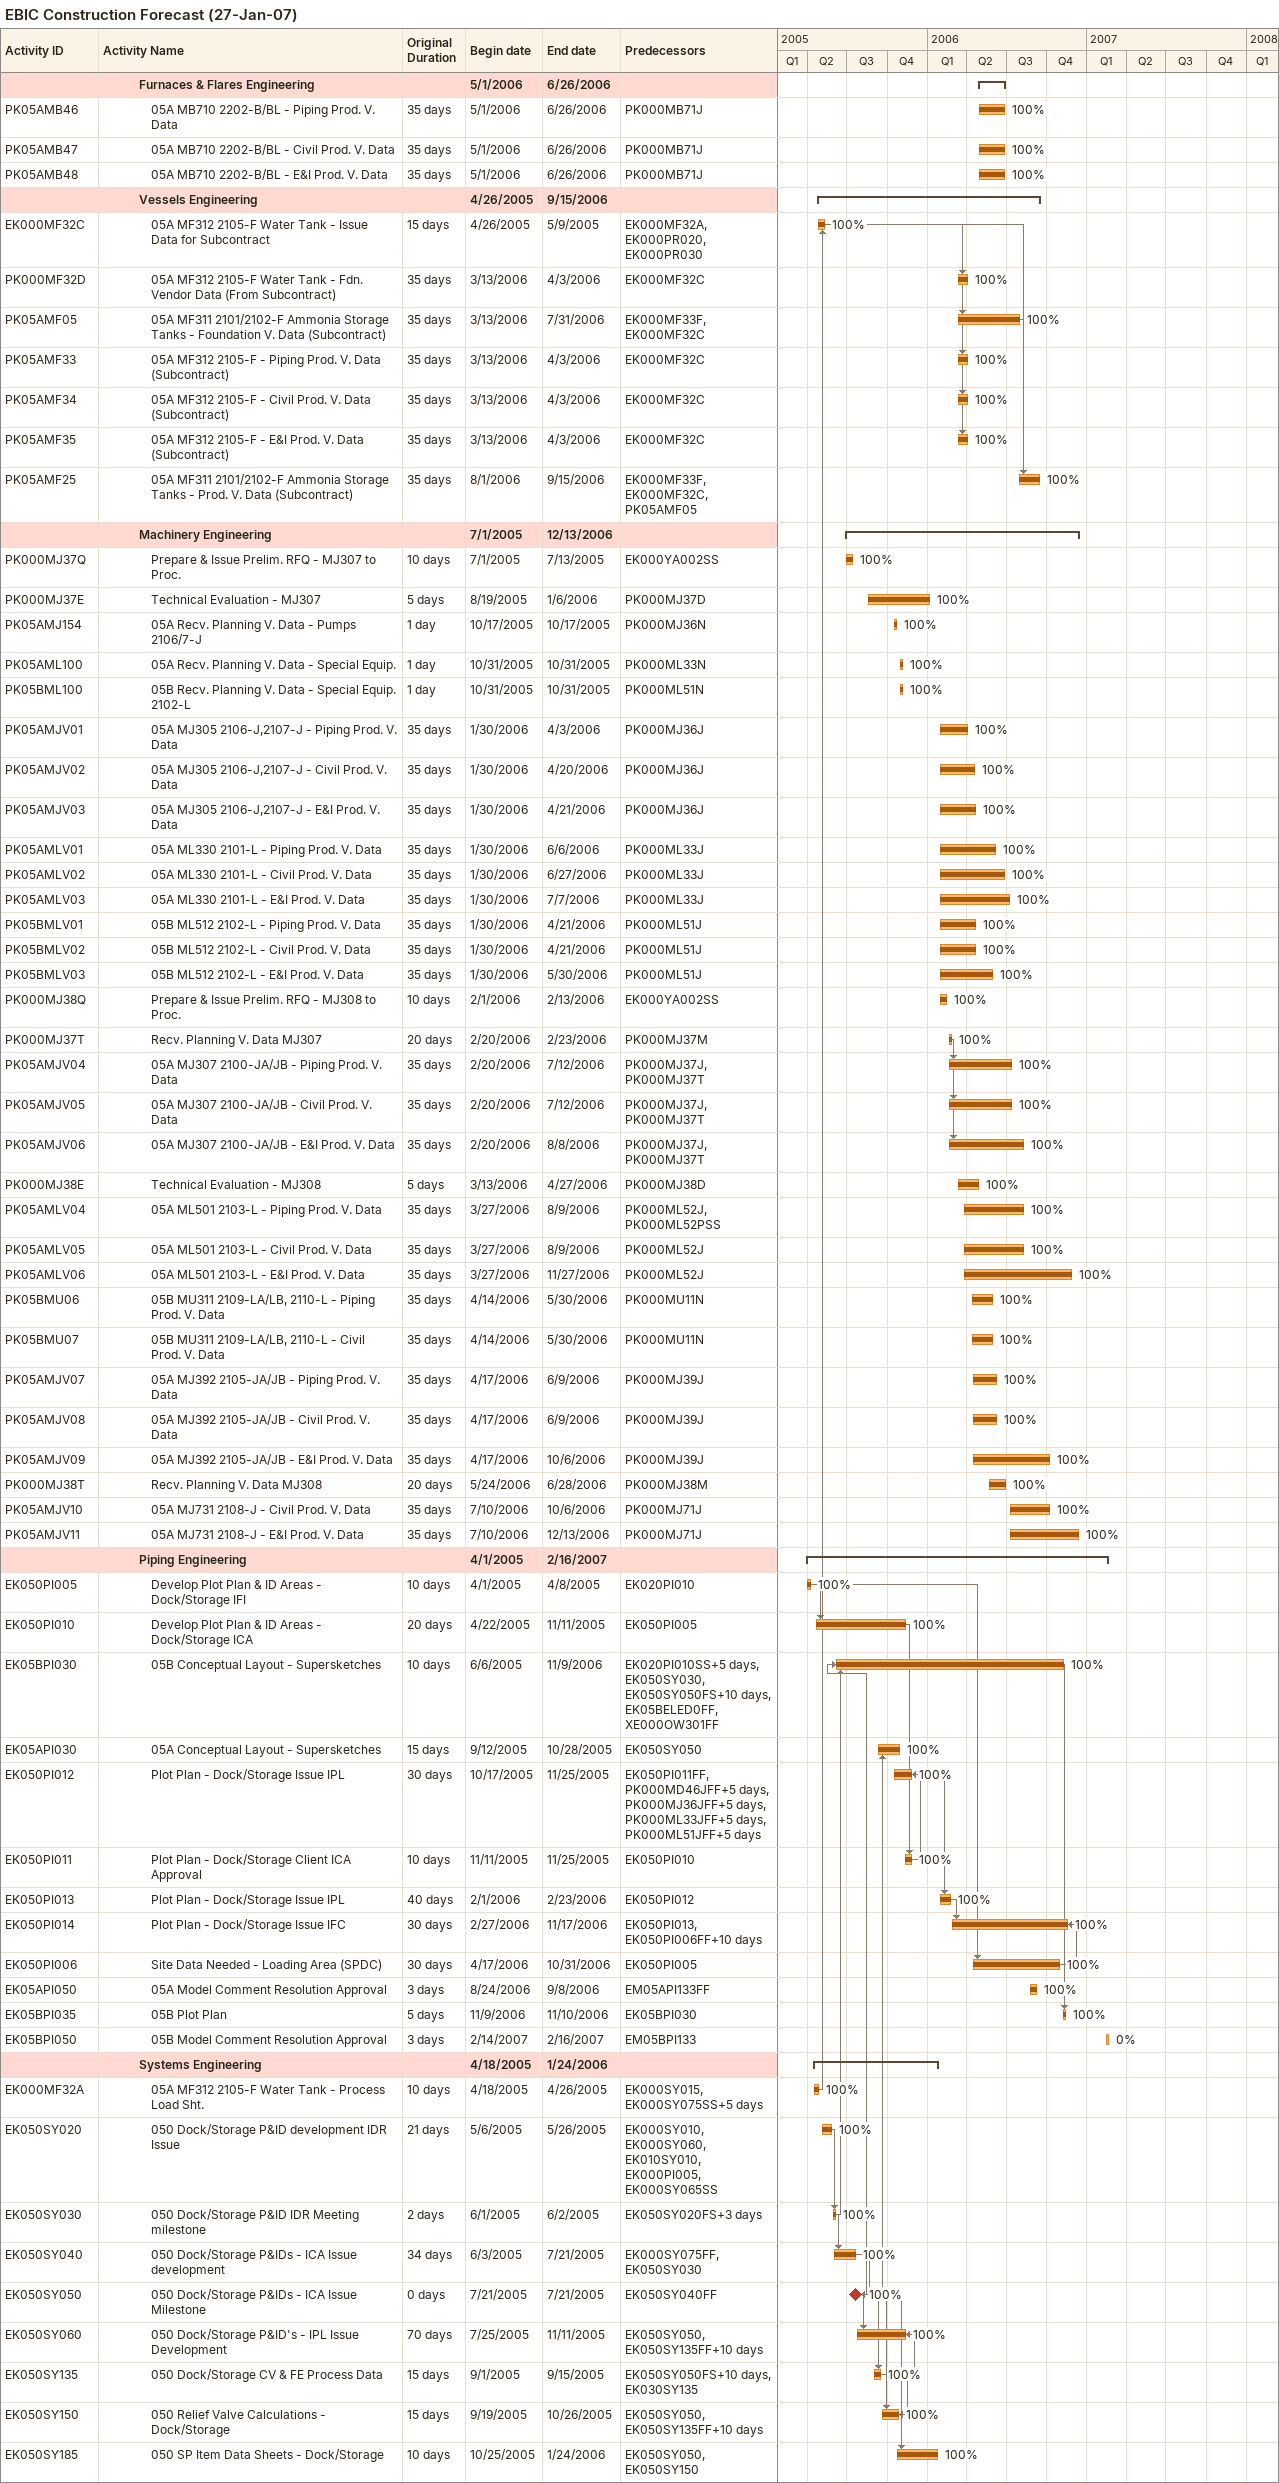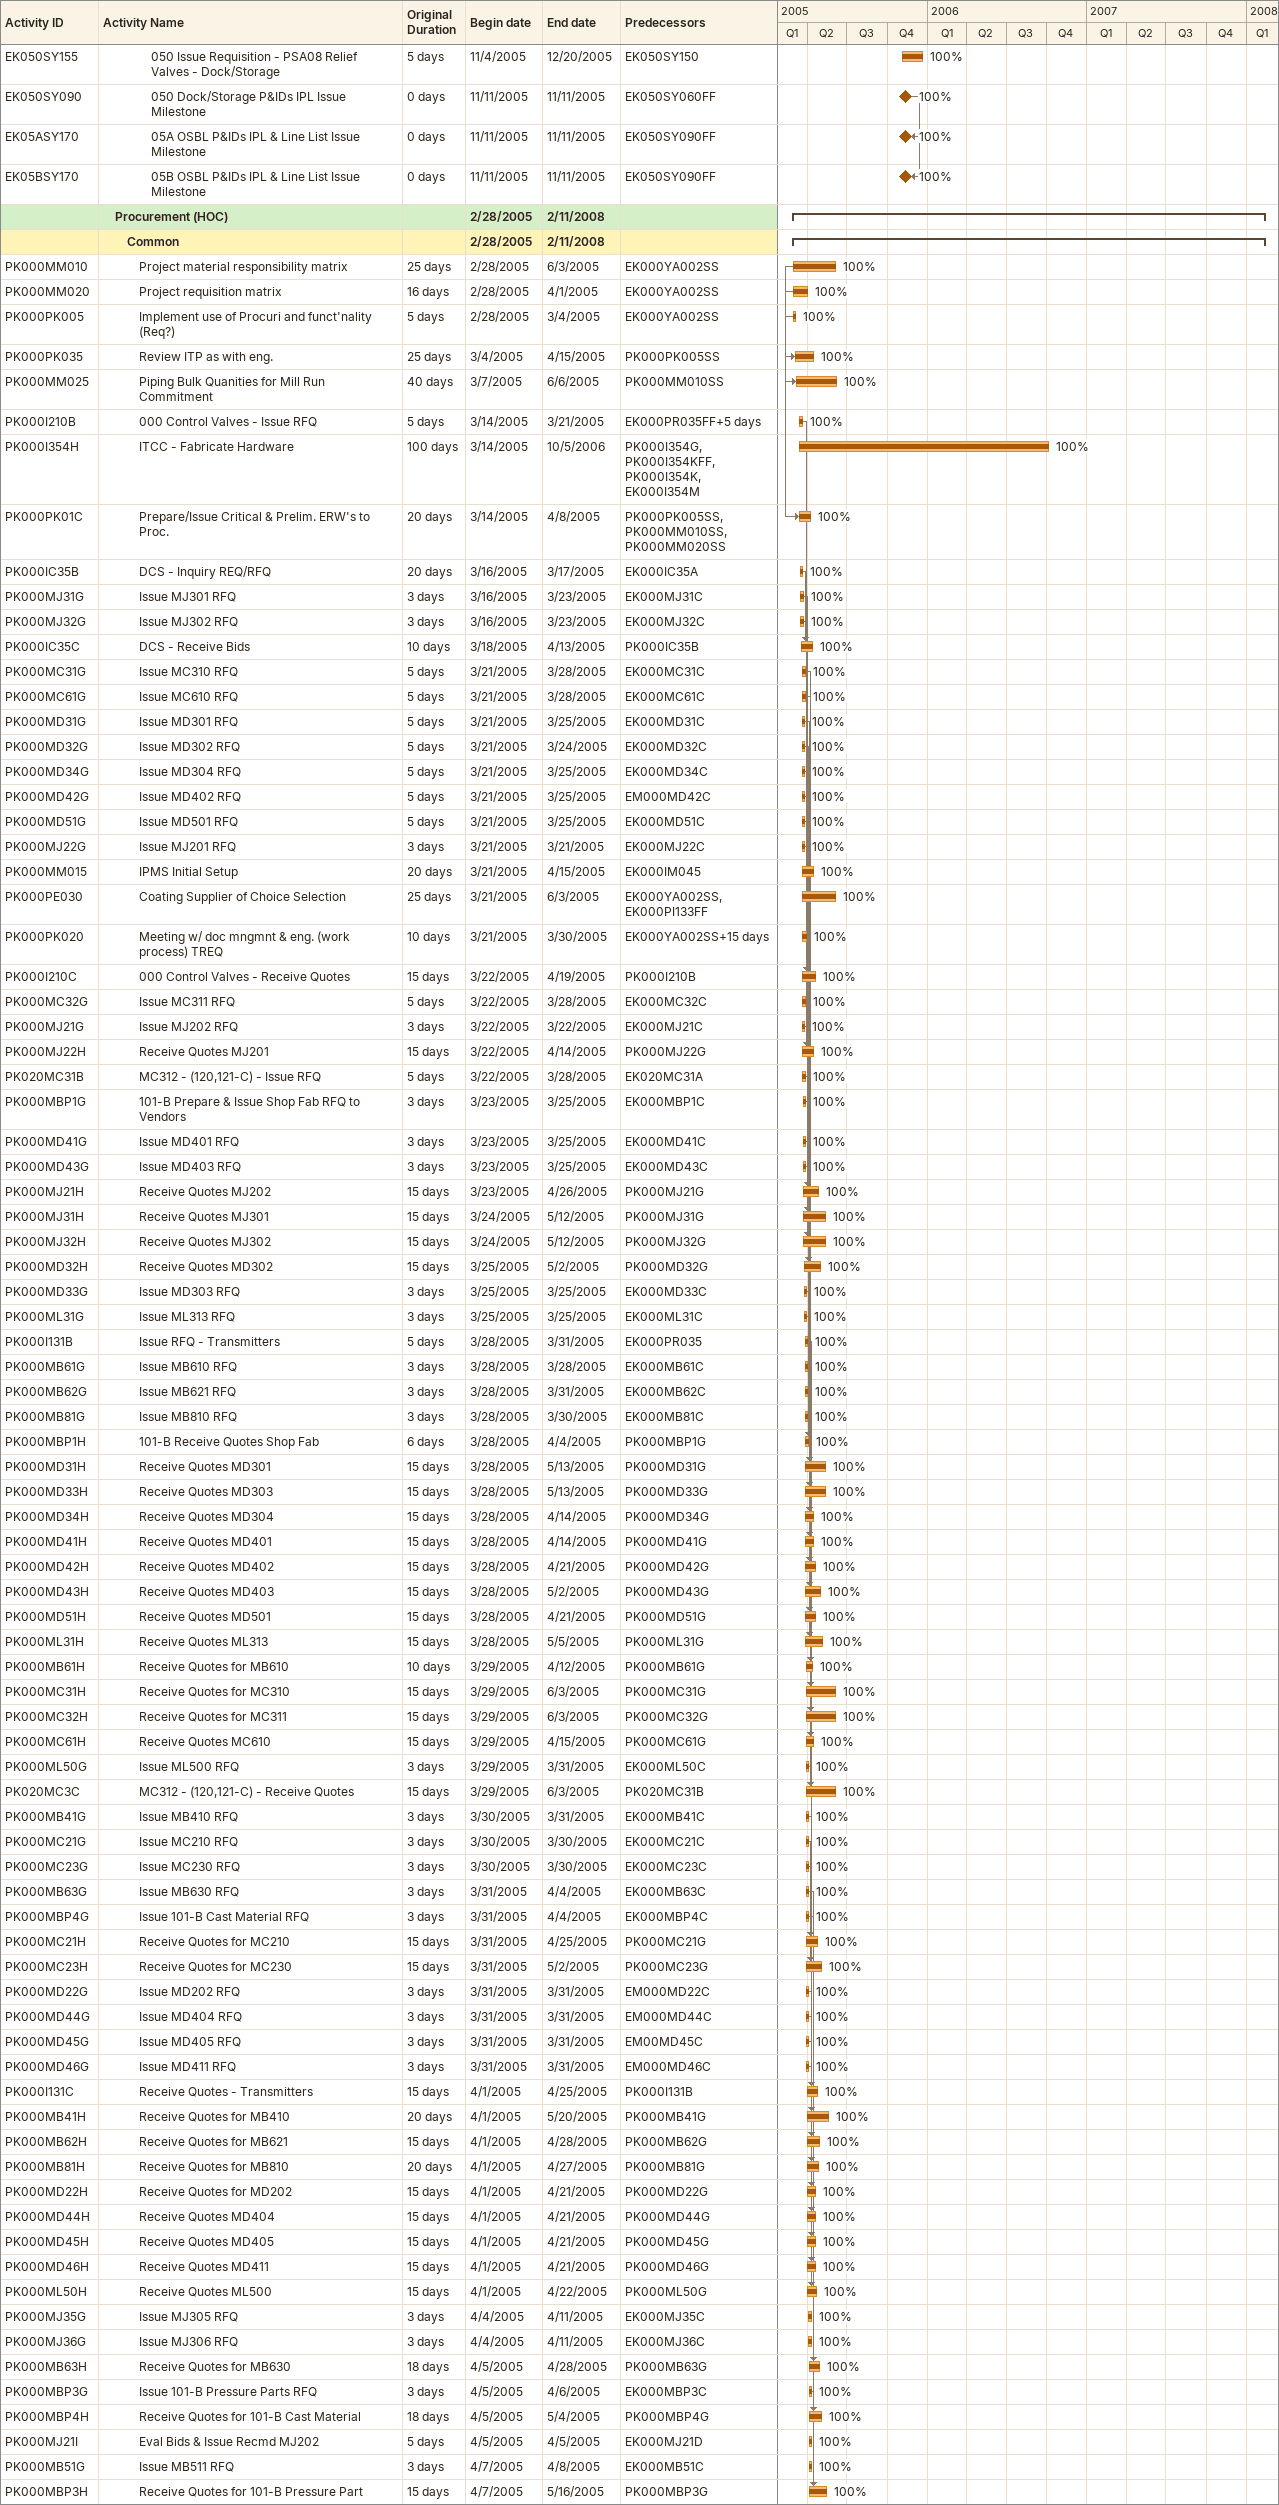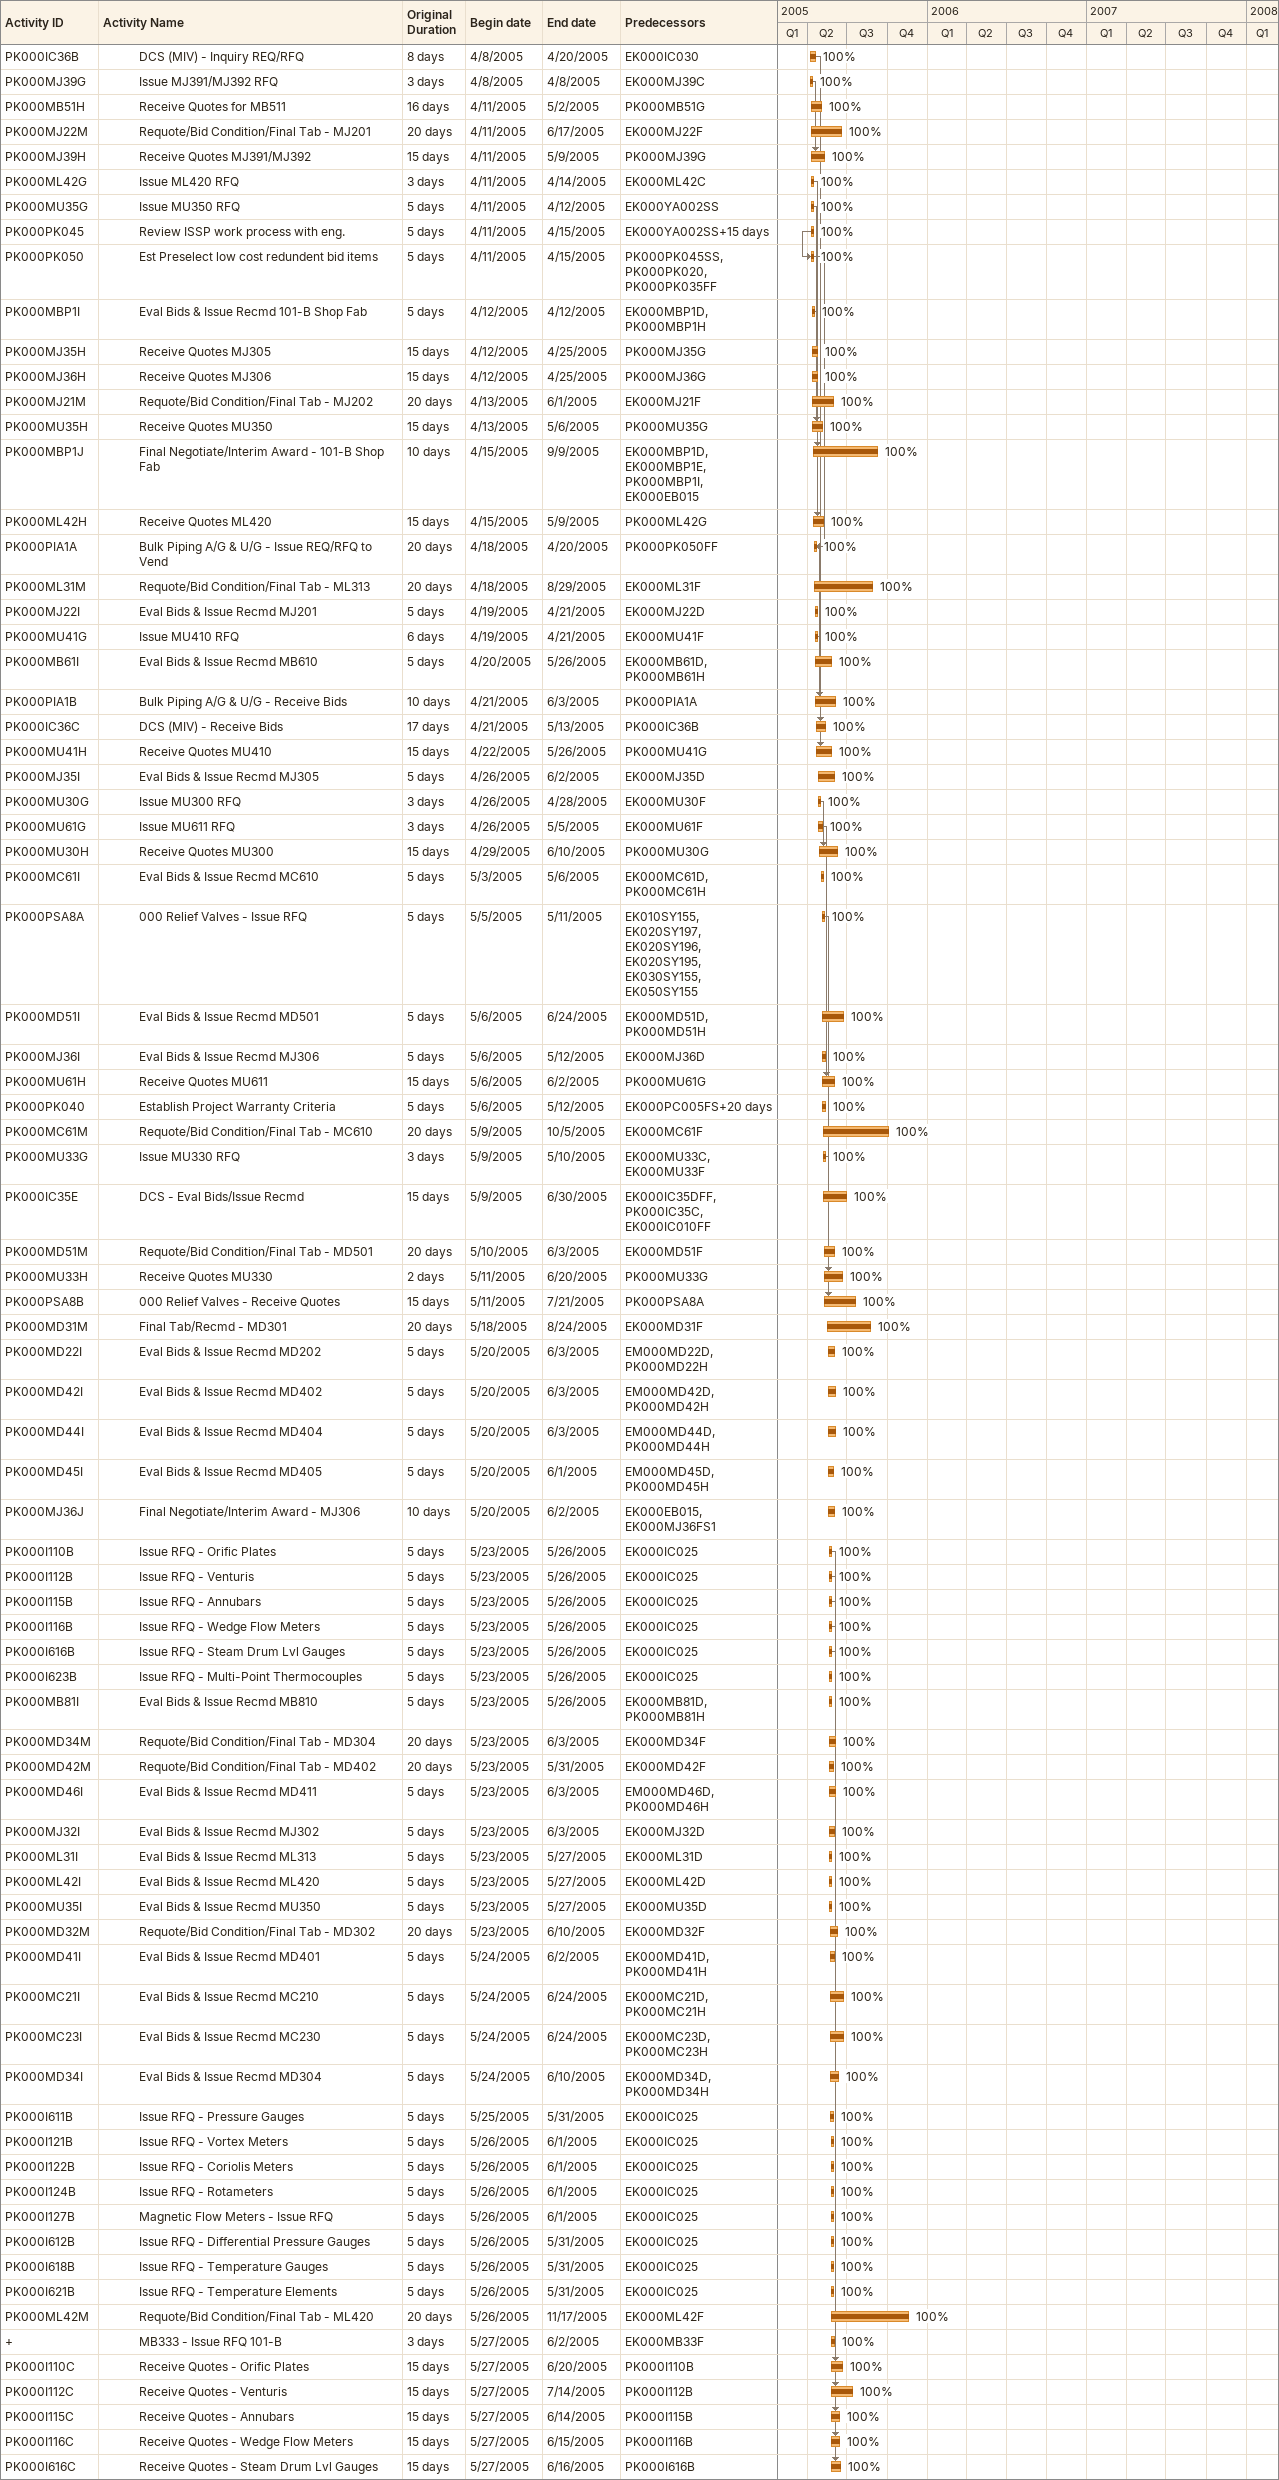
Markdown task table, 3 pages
EBIC Construction Forecast (27-Jan-07)

| ID | Level | Task | Original duration | Start | Finish | Predecessors | % complete |
|---|---|---|---|---|---|---|---|
|  | 4 | **Furnaces & Flares Engineering** |  | 2006-05-01 | 2006-06-26 |  |  |
| PK05AMB46 | 5 | 05A MB710 2202-B/BL - Piping Prod. V. Data | 35d | 2006-05-01 | 2006-06-26 | PK000MB71J | 100 |
| PK05AMB47 | 5 | 05A MB710 2202-B/BL - Civil Prod. V. Data | 35d | 2006-05-01 | 2006-06-26 | PK000MB71J | 100 |
| PK05AMB48 | 5 | 05A MB710 2202-B/BL - E&I Prod. V. Data | 35d | 2006-05-01 | 2006-06-26 | PK000MB71J | 100 |
|  | 4 | **Vessels Engineering** |  | 2005-04-26 | 2006-09-15 |  |  |
| EK000MF32C | 5 | 05A MF312 2105-F Water Tank - Issue Data for Subcontract | 15d | 2005-04-26 | 2005-05-09 | EK000MF32A, EK000PR020, EK000PR030 | 100 |
| PK000MF32D | 5 | 05A MF312 2105-F Water Tank - Fdn. Vendor Data (From Subcontract) | 35d | 2006-03-13 | 2006-04-03 | EK000MF32C | 100 |
| PK05AMF05 | 5 | 05A MF311 2101/2102-F Ammonia Storage Tanks - Foundation V. Data (Subcontract) | 35d | 2006-03-13 | 2006-07-31 | EK000MF33F, EK000MF32C | 100 |
| PK05AMF33 | 5 | 05A MF312 2105-F - Piping Prod. V. Data (Subcontract) | 35d | 2006-03-13 | 2006-04-03 | EK000MF32C | 100 |
| PK05AMF34 | 5 | 05A MF312 2105-F - Civil Prod. V. Data (Subcontract) | 35d | 2006-03-13 | 2006-04-03 | EK000MF32C | 100 |
| PK05AMF35 | 5 | 05A MF312 2105-F - E&I Prod. V. Data (Subcontract) | 35d | 2006-03-13 | 2006-04-03 | EK000MF32C | 100 |
| PK05AMF25 | 5 | 05A MF311 2101/2102-F Ammonia Storage Tanks - Prod. V. Data (Subcontract) | 35d | 2006-08-01 | 2006-09-15 | EK000MF33F, EK000MF32C, PK05AMF05 | 100 |
|  | 4 | **Machinery Engineering** |  | 2005-07-01 | 2006-12-13 |  |  |
| PK000MJ37Q | 5 | Prepare & Issue Prelim. RFQ - MJ307 to Proc. | 10d | 2005-07-01 | 2005-07-13 | EK000YA002SS | 100 |
| PK000MJ37E | 5 | Technical Evaluation - MJ307 | 5d | 2005-08-19 | 2006-01-06 | PK000MJ37D | 100 |
| PK05AMJ154 | 5 | 05A Recv. Planning V. Data - Pumps 2106/7-J | 1d | 2005-10-17 | 2005-10-17 | PK000MJ36N | 100 |
| PK05AML100 | 5 | 05A Recv. Planning V. Data - Special Equip. | 1d | 2005-10-31 | 2005-10-31 | PK000ML33N | 100 |
| PK05BML100 | 5 | 05B Recv. Planning V. Data - Special Equip. 2102-L | 1d | 2005-10-31 | 2005-10-31 | PK000ML51N | 100 |
| PK05AMJV01 | 5 | 05A MJ305 2106-J,2107-J - Piping Prod. V. Data | 35d | 2006-01-30 | 2006-04-03 | PK000MJ36J | 100 |
| PK05AMJV02 | 5 | 05A MJ305 2106-J,2107-J - Civil Prod. V. Data | 35d | 2006-01-30 | 2006-04-20 | PK000MJ36J | 100 |
| PK05AMJV03 | 5 | 05A MJ305 2106-J,2107-J - E&I Prod. V. Data | 35d | 2006-01-30 | 2006-04-21 | PK000MJ36J | 100 |
| PK05AMLV01 | 5 | 05A ML330 2101-L - Piping Prod. V. Data | 35d | 2006-01-30 | 2006-06-06 | PK000ML33J | 100 |
| PK05AMLV02 | 5 | 05A ML330 2101-L - Civil Prod. V. Data | 35d | 2006-01-30 | 2006-06-27 | PK000ML33J | 100 |
| PK05AMLV03 | 5 | 05A ML330 2101-L - E&I Prod. V. Data | 35d | 2006-01-30 | 2006-07-07 | PK000ML33J | 100 |
| PK05BMLV01 | 5 | 05B ML512 2102-L - Piping Prod. V. Data | 35d | 2006-01-30 | 2006-04-21 | PK000ML51J | 100 |
| PK05BMLV02 | 5 | 05B ML512 2102-L - Civil Prod. V. Data | 35d | 2006-01-30 | 2006-04-21 | PK000ML51J | 100 |
| PK05BMLV03 | 5 | 05B ML512 2102-L - E&I Prod. V. Data | 35d | 2006-01-30 | 2006-05-30 | PK000ML51J | 100 |
| PK000MJ38Q | 5 | Prepare & Issue Prelim. RFQ - MJ308 to Proc. | 10d | 2006-02-01 | 2006-02-13 | EK000YA002SS | 100 |
| PK000MJ37T | 5 | Recv. Planning V. Data MJ307 | 20d | 2006-02-20 | 2006-02-23 | PK000MJ37M | 100 |
| PK05AMJV04 | 5 | 05A MJ307 2100-JA/JB - Piping Prod. V. Data | 35d | 2006-02-20 | 2006-07-12 | PK000MJ37J, PK000MJ37T | 100 |
| PK05AMJV05 | 5 | 05A MJ307 2100-JA/JB - Civil Prod. V. Data | 35d | 2006-02-20 | 2006-07-12 | PK000MJ37J, PK000MJ37T | 100 |
| PK05AMJV06 | 5 | 05A MJ307 2100-JA/JB - E&I Prod. V. Data | 35d | 2006-02-20 | 2006-08-08 | PK000MJ37J, PK000MJ37T | 100 |
| PK000MJ38E | 5 | Technical Evaluation - MJ308 | 5d | 2006-03-13 | 2006-04-27 | PK000MJ38D | 100 |
| PK05AMLV04 | 5 | 05A ML501 2103-L - Piping Prod. V. Data | 35d | 2006-03-27 | 2006-08-09 | PK000ML52J, PK000ML52PSS | 100 |
| PK05AMLV05 | 5 | 05A ML501 2103-L - Civil Prod. V. Data | 35d | 2006-03-27 | 2006-08-09 | PK000ML52J | 100 |
| PK05AMLV06 | 5 | 05A ML501 2103-L - E&I Prod. V. Data | 35d | 2006-03-27 | 2006-11-27 | PK000ML52J | 100 |
| PK05BMU06 | 5 | 05B MU311 2109-LA/LB, 2110-L - Piping Prod. V. Data | 35d | 2006-04-14 | 2006-05-30 | PK000MU11N | 100 |
| PK05BMU07 | 5 | 05B MU311 2109-LA/LB, 2110-L - Civil Prod. V. Data | 35d | 2006-04-14 | 2006-05-30 | PK000MU11N | 100 |
| PK05AMJV07 | 5 | 05A MJ392 2105-JA/JB - Piping Prod. V. Data | 35d | 2006-04-17 | 2006-06-09 | PK000MJ39J | 100 |
| PK05AMJV08 | 5 | 05A MJ392 2105-JA/JB - Civil Prod. V. Data | 35d | 2006-04-17 | 2006-06-09 | PK000MJ39J | 100 |
| PK05AMJV09 | 5 | 05A MJ392 2105-JA/JB - E&I Prod. V. Data | 35d | 2006-04-17 | 2006-10-06 | PK000MJ39J | 100 |
| PK000MJ38T | 5 | Recv. Planning V. Data MJ308 | 20d | 2006-05-24 | 2006-06-28 | PK000MJ38M | 100 |
| PK05AMJV10 | 5 | 05A MJ731 2108-J - Civil Prod. V. Data | 35d | 2006-07-10 | 2006-10-06 | PK000MJ71J | 100 |
| PK05AMJV11 | 5 | 05A MJ731 2108-J - E&I Prod. V. Data | 35d | 2006-07-10 | 2006-12-13 | PK000MJ71J | 100 |
|  | 4 | **Piping Engineering** |  | 2005-04-01 | 2007-02-16 |  |  |
| EK050PI005 | 5 | Develop Plot Plan & ID Areas - Dock/Storage IFI | 10d | 2005-04-01 | 2005-04-08 | EK020PI010 | 100 |
| EK050PI010 | 5 | Develop Plot Plan & ID Areas - Dock/Storage ICA | 20d | 2005-04-22 | 2005-11-11 | EK050PI005 | 100 |
| EK05BPI030 | 5 | 05B Conceptual Layout - Supersketches | 10d | 2005-06-06 | 2006-11-09 | EK020PI010SS+5d, EK050SY030, EK050SY050FS+10d, EK05BELED0FF, XE000OW301FF | 100 |
| EK05API030 | 5 | 05A Conceptual Layout - Supersketches | 15d | 2005-09-12 | 2005-10-28 | EK050SY050 | 100 |
| EK050PI012 | 5 | Plot Plan - Dock/Storage Issue IPL | 30d | 2005-10-17 | 2005-11-25 | EK050PI011FF, PK000MD46JFF+5d, PK000MJ36JFF+5d, PK000ML33JFF+5d, PK000ML51JFF+5d | 100 |
| EK050PI011 | 5 | Plot Plan - Dock/Storage Client ICA Approval | 10d | 2005-11-11 | 2005-11-25 | EK050PI010 | 100 |
| EK050PI013 | 5 | Plot Plan - Dock/Storage Issue IPL | 40d | 2006-02-01 | 2006-02-23 | EK050PI012 | 100 |
| EK050PI014 | 5 | Plot Plan - Dock/Storage Issue IFC | 30d | 2006-02-27 | 2006-11-17 | EK050PI013, EK050PI006FF+10d | 100 |
| EK050PI006 | 5 | Site Data Needed - Loading Area (SPDC) | 30d | 2006-04-17 | 2006-10-31 | EK050PI005 | 100 |
| EK05API050 | 5 | 05A Model Comment Resolution Approval | 3d | 2006-08-24 | 2006-09-08 | EM05API133FF | 100 |
| EK05BPI035 | 5 | 05B Plot Plan | 5d | 2006-11-09 | 2006-11-10 | EK05BPI030 | 100 |
| EK05BPI050 | 5 | 05B Model Comment Resolution Approval | 3d | 2007-02-14 | 2007-02-16 | EM05BPI133 | 0 |
|  | 4 | **Systems Engineering** |  | 2005-04-18 | 2006-01-24 |  |  |
| EK000MF32A | 5 | 05A MF312 2105-F Water Tank - Process Load Sht. | 10d | 2005-04-18 | 2005-04-26 | EK000SY015, EK000SY075SS+5d | 100 |
| EK050SY020 | 5 | 050 Dock/Storage P&ID development IDR Issue | 21d | 2005-05-06 | 2005-05-26 | EK000SY010, EK000SY060, EK010SY010, EK000PI005, EK000SY065SS | 100 |
| EK050SY030 | 5 | 050 Dock/Storage P&ID IDR Meeting milestone | 2d | 2005-06-01 | 2005-06-02 | EK050SY020FS+3d | 100 |
| EK050SY040 | 5 | 050 Dock/Storage P&IDs - ICA Issue development | 34d | 2005-06-03 | 2005-07-21 | EK000SY075FF, EK050SY030 | 100 |
| EK050SY050 | 5 | 050 Dock/Storage P&IDs - ICA Issue Milestone | 0d | 2005-07-21 | 2005-07-21 | EK050SY040FF | 100 |
| EK050SY060 | 5 | 050 Dock/Storage P&ID's - IPL Issue Development | 70d | 2005-07-25 | 2005-11-11 | EK050SY050, EK050SY135FF+10d | 100 |
| EK050SY135 | 5 | 050 Dock/Storage CV & FE Process Data | 15d | 2005-09-01 | 2005-09-15 | EK050SY050FS+10d, EK030SY135 | 100 |
| EK050SY150 | 5 | 050 Relief Valve Calculations - Dock/Storage | 15d | 2005-09-19 | 2005-10-26 | EK050SY050, EK050SY135FF+10d | 100 |
| EK050SY185 | 5 | 050 SP Item Data Sheets - Dock/Storage | 10d | 2005-10-25 | 2006-01-24 | EK050SY050, EK050SY150 | 100 |
| EK050SY155 | 5 | 050 Issue Requisition - PSA08 Relief Valves - Dock/Storage | 5d | 2005-11-04 | 2005-12-20 | EK050SY150 | 100 |
| EK050SY090 | 5 | 050 Dock/Storage P&IDs IPL Issue Milestone | 0d | 2005-11-11 | 2005-11-11 | EK050SY060FF | 100 |
| EK05ASY170 | 5 | 05A OSBL P&IDs IPL & Line List Issue Milestone | 0d | 2005-11-11 | 2005-11-11 | EK050SY090FF | 100 |
| EK05BSY170 | 5 | 05B OSBL P&IDs IPL & Line List Issue Milestone | 0d | 2005-11-11 | 2005-11-11 | EK050SY090FF | 100 |
|  | 2 | **Procurement (HOC)** |  | 2005-02-28 | 2008-02-11 |  |  |
|  | 3 | **Common** |  | 2005-02-28 | 2008-02-11 |  |  |
| PK000MM010 | 4 | Project material responsibility matrix | 25d | 2005-02-28 | 2005-06-03 | EK000YA002SS | 100 |
| PK000MM020 | 4 | Project requisition matrix | 16d | 2005-02-28 | 2005-04-01 | EK000YA002SS | 100 |
| PK000PK005 | 4 | Implement use of Procuri and funct'nality (Req?) | 5d | 2005-02-28 | 2005-03-04 | EK000YA002SS | 100 |
| PK000PK035 | 4 | Review ITP as with eng. | 25d | 2005-03-04 | 2005-04-15 | PK000PK005SS | 100 |
| PK000MM025 | 4 | Piping Bulk Quanities for Mill Run Commitment | 40d | 2005-03-07 | 2005-06-06 | PK000MM010SS | 100 |
| PK000I210B | 4 | 000 Control Valves - Issue RFQ | 5d | 2005-03-14 | 2005-03-21 | EK000PR035FF+5d | 100 |
| PK000I354H | 4 | ITCC - Fabricate Hardware | 100d | 2005-03-14 | 2006-10-05 | PK000I354G, PK000I354KFF, PK000I354K, EK000I354M | 100 |
| PK000PK01C | 4 | Prepare/Issue Critical & Prelim. ERW's to Proc. | 20d | 2005-03-14 | 2005-04-08 | PK000PK005SS, PK000MM010SS, PK000MM020SS | 100 |
| PK000IC35B | 4 | DCS - Inquiry REQ/RFQ | 20d | 2005-03-16 | 2005-03-17 | EK000IC35A | 100 |
| PK000MJ31G | 4 | Issue MJ301 RFQ | 3d | 2005-03-16 | 2005-03-23 | EK000MJ31C | 100 |
| PK000MJ32G | 4 | Issue MJ302 RFQ | 3d | 2005-03-16 | 2005-03-23 | EK000MJ32C | 100 |
| PK000IC35C | 4 | DCS - Receive Bids | 10d | 2005-03-18 | 2005-04-13 | PK000IC35B | 100 |
| PK000MC31G | 4 | Issue MC310 RFQ | 5d | 2005-03-21 | 2005-03-28 | EK000MC31C | 100 |
| PK000MC61G | 4 | Issue MC610 RFQ | 5d | 2005-03-21 | 2005-03-28 | EK000MC61C | 100 |
| PK000MD31G | 4 | Issue MD301 RFQ | 5d | 2005-03-21 | 2005-03-25 | EK000MD31C | 100 |
| PK000MD32G | 4 | Issue MD302 RFQ | 5d | 2005-03-21 | 2005-03-24 | EK000MD32C | 100 |
| PK000MD34G | 4 | Issue MD304 RFQ | 5d | 2005-03-21 | 2005-03-25 | EK000MD34C | 100 |
| PK000MD42G | 4 | Issue MD402 RFQ | 5d | 2005-03-21 | 2005-03-25 | EM000MD42C | 100 |
| PK000MD51G | 4 | Issue MD501 RFQ | 5d | 2005-03-21 | 2005-03-25 | EK000MD51C | 100 |
| PK000MJ22G | 4 | Issue MJ201 RFQ | 3d | 2005-03-21 | 2005-03-21 | EK000MJ22C | 100 |
| PK000MM015 | 4 | IPMS Initial Setup | 20d | 2005-03-21 | 2005-04-15 | EK000IM045 | 100 |
| PK000PE030 | 4 | Coating Supplier of Choice Selection | 25d | 2005-03-21 | 2005-06-03 | EK000YA002SS, EK000PI133FF | 100 |
| PK000PK020 | 4 | Meeting w/ doc mngmnt & eng. (work process) TREQ | 10d | 2005-03-21 | 2005-03-30 | EK000YA002SS+15d | 100 |
| PK000I210C | 4 | 000 Control Valves - Receive Quotes | 15d | 2005-03-22 | 2005-04-19 | PK000I210B | 100 |
| PK000MC32G | 4 | Issue MC311 RFQ | 5d | 2005-03-22 | 2005-03-28 | EK000MC32C | 100 |
| PK000MJ21G | 4 | Issue MJ202 RFQ | 3d | 2005-03-22 | 2005-03-22 | EK000MJ21C | 100 |
| PK000MJ22H | 4 | Receive Quotes MJ201 | 15d | 2005-03-22 | 2005-04-14 | PK000MJ22G | 100 |
| PK020MC31B | 4 | MC312 - (120,121-C) - Issue RFQ | 5d | 2005-03-22 | 2005-03-28 | EK020MC31A | 100 |
| PK000MBP1G | 4 | 101-B Prepare & Issue Shop Fab RFQ to Vendors | 3d | 2005-03-23 | 2005-03-25 | EK000MBP1C | 100 |
| PK000MD41G | 4 | Issue MD401 RFQ | 3d | 2005-03-23 | 2005-03-25 | EK000MD41C | 100 |
| PK000MD43G | 4 | Issue MD403 RFQ | 3d | 2005-03-23 | 2005-03-25 | EK000MD43C | 100 |
| PK000MJ21H | 4 | Receive Quotes MJ202 | 15d | 2005-03-23 | 2005-04-26 | PK000MJ21G | 100 |
| PK000MJ31H | 4 | Receive Quotes MJ301 | 15d | 2005-03-24 | 2005-05-12 | PK000MJ31G | 100 |
| PK000MJ32H | 4 | Receive Quotes MJ302 | 15d | 2005-03-24 | 2005-05-12 | PK000MJ32G | 100 |
| PK000MD32H | 4 | Receive Quotes MD302 | 15d | 2005-03-25 | 2005-05-02 | PK000MD32G | 100 |
| PK000MD33G | 4 | Issue MD303 RFQ | 3d | 2005-03-25 | 2005-03-25 | EK000MD33C | 100 |
| PK000ML31G | 4 | Issue ML313 RFQ | 3d | 2005-03-25 | 2005-03-25 | EK000ML31C | 100 |
| PK000I131B | 4 | Issue RFQ - Transmitters | 5d | 2005-03-28 | 2005-03-31 | EK000PR035 | 100 |
| PK000MB61G | 4 | Issue MB610 RFQ | 3d | 2005-03-28 | 2005-03-28 | EK000MB61C | 100 |
| PK000MB62G | 4 | Issue MB621 RFQ | 3d | 2005-03-28 | 2005-03-31 | EK000MB62C | 100 |
| PK000MB81G | 4 | Issue MB810 RFQ | 3d | 2005-03-28 | 2005-03-30 | EK000MB81C | 100 |
| PK000MBP1H | 4 | 101-B Receive Quotes Shop Fab | 6d | 2005-03-28 | 2005-04-04 | PK000MBP1G | 100 |
| PK000MD31H | 4 | Receive Quotes MD301 | 15d | 2005-03-28 | 2005-05-13 | PK000MD31G | 100 |
| PK000MD33H | 4 | Receive Quotes MD303 | 15d | 2005-03-28 | 2005-05-13 | PK000MD33G | 100 |
| PK000MD34H | 4 | Receive Quotes MD304 | 15d | 2005-03-28 | 2005-04-14 | PK000MD34G | 100 |
| PK000MD41H | 4 | Receive Quotes MD401 | 15d | 2005-03-28 | 2005-04-14 | PK000MD41G | 100 |
| PK000MD42H | 4 | Receive Quotes MD402 | 15d | 2005-03-28 | 2005-04-21 | PK000MD42G | 100 |
| PK000MD43H | 4 | Receive Quotes MD403 | 15d | 2005-03-28 | 2005-05-02 | PK000MD43G | 100 |
| PK000MD51H | 4 | Receive Quotes MD501 | 15d | 2005-03-28 | 2005-04-21 | PK000MD51G | 100 |
| PK000ML31H | 4 | Receive Quotes ML313 | 15d | 2005-03-28 | 2005-05-05 | PK000ML31G | 100 |
| PK000MB61H | 4 | Receive Quotes for MB610 | 10d | 2005-03-29 | 2005-04-12 | PK000MB61G | 100 |
| PK000MC31H | 4 | Receive Quotes for MC310 | 15d | 2005-03-29 | 2005-06-03 | PK000MC31G | 100 |
| PK000MC32H | 4 | Receive Quotes for MC311 | 15d | 2005-03-29 | 2005-06-03 | PK000MC32G | 100 |
| PK000MC61H | 4 | Receive Quotes MC610 | 15d | 2005-03-29 | 2005-04-15 | PK000MC61G | 100 |
| PK000ML50G | 4 | Issue ML500 RFQ | 3d | 2005-03-29 | 2005-03-31 | EK000ML50C | 100 |
| PK020MC3C | 4 | MC312 - (120,121-C) - Receive Quotes | 15d | 2005-03-29 | 2005-06-03 | PK020MC31B | 100 |
| PK000MB41G | 4 | Issue MB410 RFQ | 3d | 2005-03-30 | 2005-03-31 | EK000MB41C | 100 |
| PK000MC21G | 4 | Issue MC210 RFQ | 3d | 2005-03-30 | 2005-03-30 | EK000MC21C | 100 |
| PK000MC23G | 4 | Issue MC230 RFQ | 3d | 2005-03-30 | 2005-03-30 | EK000MC23C | 100 |
| PK000MB63G | 4 | Issue MB630 RFQ | 3d | 2005-03-31 | 2005-04-04 | EK000MB63C | 100 |
| PK000MBP4G | 4 | Issue 101-B Cast Material RFQ | 3d | 2005-03-31 | 2005-04-04 | EK000MBP4C | 100 |
| PK000MC21H | 4 | Receive Quotes for MC210 | 15d | 2005-03-31 | 2005-04-25 | PK000MC21G | 100 |
| PK000MC23H | 4 | Receive Quotes for MC230 | 15d | 2005-03-31 | 2005-05-02 | PK000MC23G | 100 |
| PK000MD22G | 4 | Issue MD202 RFQ | 3d | 2005-03-31 | 2005-03-31 | EM000MD22C | 100 |
| PK000MD44G | 4 | Issue MD404 RFQ | 3d | 2005-03-31 | 2005-03-31 | EM000MD44C | 100 |
| PK000MD45G | 4 | Issue MD405 RFQ | 3d | 2005-03-31 | 2005-03-31 | EM00MD45C | 100 |
| PK000MD46G | 4 | Issue MD411 RFQ | 3d | 2005-03-31 | 2005-03-31 | EM000MD46C | 100 |
| PK000I131C | 4 | Receive Quotes - Transmitters | 15d | 2005-04-01 | 2005-04-25 | PK000I131B | 100 |
| PK000MB41H | 4 | Receive Quotes for MB410 | 20d | 2005-04-01 | 2005-05-20 | PK000MB41G | 100 |
| PK000MB62H | 4 | Receive Quotes for MB621 | 15d | 2005-04-01 | 2005-04-28 | PK000MB62G | 100 |
| PK000MB81H | 4 | Receive Quotes for MB810 | 20d | 2005-04-01 | 2005-04-27 | PK000MB81G | 100 |
| PK000MD22H | 4 | Receive Quotes for MD202 | 15d | 2005-04-01 | 2005-04-21 | PK000MD22G | 100 |
| PK000MD44H | 4 | Receive Quotes MD404 | 15d | 2005-04-01 | 2005-04-21 | PK000MD44G | 100 |
| PK000MD45H | 4 | Receive Quotes MD405 | 15d | 2005-04-01 | 2005-04-21 | PK000MD45G | 100 |
| PK000MD46H | 4 | Receive Quotes MD411 | 15d | 2005-04-01 | 2005-04-21 | PK000MD46G | 100 |
| PK000ML50H | 4 | Receive Quotes ML500 | 15d | 2005-04-01 | 2005-04-22 | PK000ML50G | 100 |
| PK000MJ35G | 4 | Issue MJ305 RFQ | 3d | 2005-04-04 | 2005-04-11 | EK000MJ35C | 100 |
| PK000MJ36G | 4 | Issue MJ306 RFQ | 3d | 2005-04-04 | 2005-04-11 | EK000MJ36C | 100 |
| PK000MB63H | 4 | Receive Quotes for MB630 | 18d | 2005-04-05 | 2005-04-28 | PK000MB63G | 100 |
| PK000MBP3G | 4 | Issue 101-B Pressure Parts RFQ | 3d | 2005-04-05 | 2005-04-06 | EK000MBP3C | 100 |
| PK000MBP4H | 4 | Receive Quotes for 101-B Cast Material | 18d | 2005-04-05 | 2005-05-04 | PK000MBP4G | 100 |
| PK000MJ21I | 4 | Eval Bids & Issue Recmd MJ202 | 5d | 2005-04-05 | 2005-04-05 | EK000MJ21D | 100 |
| PK000MB51G | 4 | Issue MB511 RFQ | 3d | 2005-04-07 | 2005-04-08 | EK000MB51C | 100 |
| PK000MBP3H | 4 | Receive Quotes for 101-B Pressure Part | 15d | 2005-04-07 | 2005-05-16 | PK000MBP3G | 100 |
| PK000IC36B | 4 | DCS (MIV) - Inquiry REQ/RFQ | 8d | 2005-04-08 | 2005-04-20 | EK000IC030 | 100 |
| PK000MJ39G | 4 | Issue MJ391/MJ392 RFQ | 3d | 2005-04-08 | 2005-04-08 | EK000MJ39C | 100 |
| PK000MB51H | 4 | Receive Quotes for MB511 | 16d | 2005-04-11 | 2005-05-02 | PK000MB51G | 100 |
| PK000MJ22M | 4 | Requote/Bid Condition/Final Tab - MJ201 | 20d | 2005-04-11 | 2005-06-17 | EK000MJ22F | 100 |
| PK000MJ39H | 4 | Receive Quotes MJ391/MJ392 | 15d | 2005-04-11 | 2005-05-09 | PK000MJ39G | 100 |
| PK000ML42G | 4 | Issue ML420 RFQ | 3d | 2005-04-11 | 2005-04-14 | EK000ML42C | 100 |
| PK000MU35G | 4 | Issue MU350 RFQ | 5d | 2005-04-11 | 2005-04-12 | EK000YA002SS | 100 |
| PK000PK045 | 4 | Review ISSP work process with eng. | 5d | 2005-04-11 | 2005-04-15 | EK000YA002SS+15d | 100 |
| PK000PK050 | 4 | Est Preselect low cost redundent bid items | 5d | 2005-04-11 | 2005-04-15 | PK000PK045SS, PK000PK020, PK000PK035FF | 100 |
| PK000MBP1I | 4 | Eval Bids & Issue Recmd 101-B Shop Fab | 5d | 2005-04-12 | 2005-04-12 | EK000MBP1D, PK000MBP1H | 100 |
| PK000MJ35H | 4 | Receive Quotes MJ305 | 15d | 2005-04-12 | 2005-04-25 | PK000MJ35G | 100 |
| PK000MJ36H | 4 | Receive Quotes MJ306 | 15d | 2005-04-12 | 2005-04-25 | PK000MJ36G | 100 |
| PK000MJ21M | 4 | Requote/Bid Condition/Final Tab - MJ202 | 20d | 2005-04-13 | 2005-06-01 | EK000MJ21F | 100 |
| PK000MU35H | 4 | Receive Quotes MU350 | 15d | 2005-04-13 | 2005-05-06 | PK000MU35G | 100 |
| PK000MBP1J | 4 | Final Negotiate/Interim Award - 101-B Shop Fab | 10d | 2005-04-15 | 2005-09-09 | EK000MBP1D, EK000MBP1E, PK000MBP1I, EK000EB015 | 100 |
| PK000ML42H | 4 | Receive Quotes ML420 | 15d | 2005-04-15 | 2005-05-09 | PK000ML42G | 100 |
| PK000PIA1A | 4 | Bulk Piping A/G & U/G - Issue REQ/RFQ to Vend | 20d | 2005-04-18 | 2005-04-20 | PK000PK050FF | 100 |
| PK000ML31M | 4 | Requote/Bid Condition/Final Tab - ML313 | 20d | 2005-04-18 | 2005-08-29 | EK000ML31F | 100 |
| PK000MJ22I | 4 | Eval Bids & Issue Recmd MJ201 | 5d | 2005-04-19 | 2005-04-21 | EK000MJ22D | 100 |
| PK000MU41G | 4 | Issue MU410 RFQ | 6d | 2005-04-19 | 2005-04-21 | EK000MU41F | 100 |
| PK000MB61I | 4 | Eval Bids & Issue Recmd MB610 | 5d | 2005-04-20 | 2005-05-26 | EK000MB61D, PK000MB61H | 100 |
| PK000PIA1B | 4 | Bulk Piping A/G & U/G - Receive Bids | 10d | 2005-04-21 | 2005-06-03 | PK000PIA1A | 100 |
| PK000IC36C | 4 | DCS (MIV) - Receive Bids | 17d | 2005-04-21 | 2005-05-13 | PK000IC36B | 100 |
| PK000MU41H | 4 | Receive Quotes MU410 | 15d | 2005-04-22 | 2005-05-26 | PK000MU41G | 100 |
| PK000MJ35I | 4 | Eval Bids & Issue Recmd MJ305 | 5d | 2005-04-26 | 2005-06-02 | EK000MJ35D | 100 |
| PK000MU30G | 4 | Issue MU300 RFQ | 3d | 2005-04-26 | 2005-04-28 | EK000MU30F | 100 |
| PK000MU61G | 4 | Issue MU611 RFQ | 3d | 2005-04-26 | 2005-05-05 | EK000MU61F | 100 |
| PK000MU30H | 4 | Receive Quotes MU300 | 15d | 2005-04-29 | 2005-06-10 | PK000MU30G | 100 |
| PK000MC61I | 4 | Eval Bids & Issue Recmd MC610 | 5d | 2005-05-03 | 2005-05-06 | EK000MC61D, PK000MC61H | 100 |
| PK000PSA8A | 4 | 000 Relief Valves - Issue RFQ | 5d | 2005-05-05 | 2005-05-11 | EK010SY155, EK020SY197, EK020SY196, EK020SY195, EK030SY155, EK050SY155 | 100 |
| PK000MD51I | 4 | Eval Bids & Issue Recmd MD501 | 5d | 2005-05-06 | 2005-06-24 | EK000MD51D, PK000MD51H | 100 |
| PK000MJ36I | 4 | Eval Bids & Issue Recmd MJ306 | 5d | 2005-05-06 | 2005-05-12 | EK000MJ36D | 100 |
| PK000MU61H | 4 | Receive Quotes MU611 | 15d | 2005-05-06 | 2005-06-02 | PK000MU61G | 100 |
| PK000PK040 | 4 | Establish Project Warranty Criteria | 5d | 2005-05-06 | 2005-05-12 | EK000PC005FS+20d | 100 |
| PK000MC61M | 4 | Requote/Bid Condition/Final Tab - MC610 | 20d | 2005-05-09 | 2005-10-05 | EK000MC61F | 100 |
| PK000MU33G | 4 | Issue MU330 RFQ | 3d | 2005-05-09 | 2005-05-10 | EK000MU33C, EK000MU33F | 100 |
| PK000IC35E | 4 | DCS - Eval Bids/Issue Recmd | 15d | 2005-05-09 | 2005-06-30 | EK000IC35DFF, PK000IC35C, EK000IC010FF | 100 |
| PK000MD51M | 4 | Requote/Bid Condition/Final Tab - MD501 | 20d | 2005-05-10 | 2005-06-03 | EK000MD51F | 100 |
| PK000MU33H | 4 | Receive Quotes MU330 | 2d | 2005-05-11 | 2005-06-20 | PK000MU33G | 100 |
| PK000PSA8B | 4 | 000 Relief Valves - Receive Quotes | 15d | 2005-05-11 | 2005-07-21 | PK000PSA8A | 100 |
| PK000MD31M | 4 | Final Tab/Recmd - MD301 | 20d | 2005-05-18 | 2005-08-24 | EK000MD31F | 100 |
| PK000MD22I | 4 | Eval Bids & Issue Recmd MD202 | 5d | 2005-05-20 | 2005-06-03 | EM000MD22D, PK000MD22H | 100 |
| PK000MD42I | 4 | Eval Bids & Issue Recmd MD402 | 5d | 2005-05-20 | 2005-06-03 | EM000MD42D, PK000MD42H | 100 |
| PK000MD44I | 4 | Eval Bids & Issue Recmd MD404 | 5d | 2005-05-20 | 2005-06-03 | EM000MD44D, PK000MD44H | 100 |
| PK000MD45I | 4 | Eval Bids & Issue Recmd MD405 | 5d | 2005-05-20 | 2005-06-01 | EM000MD45D, PK000MD45H | 100 |
| PK000MJ36J | 4 | Final Negotiate/Interim Award - MJ306 | 10d | 2005-05-20 | 2005-06-02 | EK000EB015, EK000MJ36FS1 | 100 |
| PK000I110B | 4 | Issue RFQ - Orific Plates | 5d | 2005-05-23 | 2005-05-26 | EK000IC025 | 100 |
| PK000I112B | 4 | Issue RFQ - Venturis | 5d | 2005-05-23 | 2005-05-26 | EK000IC025 | 100 |
| PK000I115B | 4 | Issue RFQ - Annubars | 5d | 2005-05-23 | 2005-05-26 | EK000IC025 | 100 |
| PK000I116B | 4 | Issue RFQ - Wedge Flow Meters | 5d | 2005-05-23 | 2005-05-26 | EK000IC025 | 100 |
| PK000I616B | 4 | Issue RFQ - Steam Drum Lvl Gauges | 5d | 2005-05-23 | 2005-05-26 | EK000IC025 | 100 |
| PK000I623B | 4 | Issue RFQ - Multi-Point Thermocouples | 5d | 2005-05-23 | 2005-05-26 | EK000IC025 | 100 |
| PK000MB81I | 4 | Eval Bids & Issue Recmd MB810 | 5d | 2005-05-23 | 2005-05-26 | EK000MB81D, PK000MB81H | 100 |
| PK000MD34M | 4 | Requote/Bid Condition/Final Tab - MD304 | 20d | 2005-05-23 | 2005-06-03 | EK000MD34F | 100 |
| PK000MD42M | 4 | Requote/Bid Condition/Final Tab - MD402 | 20d | 2005-05-23 | 2005-05-31 | EK000MD42F | 100 |
| PK000MD46I | 4 | Eval Bids & Issue Recmd MD411 | 5d | 2005-05-23 | 2005-06-03 | EM000MD46D, PK000MD46H | 100 |
| PK000MJ32I | 4 | Eval Bids & Issue Recmd MJ302 | 5d | 2005-05-23 | 2005-06-03 | EK000MJ32D | 100 |
| PK000ML31I | 4 | Eval Bids & Issue Recmd ML313 | 5d | 2005-05-23 | 2005-05-27 | EK000ML31D | 100 |
| PK000ML42I | 4 | Eval Bids & Issue Recmd ML420 | 5d | 2005-05-23 | 2005-05-27 | EK000ML42D | 100 |
| PK000MU35I | 4 | Eval Bids & Issue Recmd MU350 | 5d | 2005-05-23 | 2005-05-27 | EK000MU35D | 100 |
| PK000MD32M | 4 | Requote/Bid Condition/Final Tab - MD302 | 20d | 2005-05-23 | 2005-06-10 | EK000MD32F | 100 |
| PK000MD41I | 4 | Eval Bids & Issue Recmd MD401 | 5d | 2005-05-24 | 2005-06-02 | EK000MD41D, PK000MD41H | 100 |
| PK000MC21I | 4 | Eval Bids & Issue Recmd MC210 | 5d | 2005-05-24 | 2005-06-24 | EK000MC21D, PK000MC21H | 100 |
| PK000MC23I | 4 | Eval Bids & Issue Recmd MC230 | 5d | 2005-05-24 | 2005-06-24 | EK000MC23D, PK000MC23H | 100 |
| PK000MD34I | 4 | Eval Bids & Issue Recmd MD304 | 5d | 2005-05-24 | 2005-06-10 | EK000MD34D, PK000MD34H | 100 |
| PK000I611B | 4 | Issue RFQ - Pressure Gauges | 5d | 2005-05-25 | 2005-05-31 | EK000IC025 | 100 |
| PK000I121B | 4 | Issue RFQ - Vortex Meters | 5d | 2005-05-26 | 2005-06-01 | EK000IC025 | 100 |
| PK000I122B | 4 | Issue RFQ - Coriolis Meters | 5d | 2005-05-26 | 2005-06-01 | EK000IC025 | 100 |
| PK000I124B | 4 | Issue RFQ - Rotameters | 5d | 2005-05-26 | 2005-06-01 | EK000IC025 | 100 |
| PK000I127B | 4 | Magnetic Flow Meters - Issue RFQ | 5d | 2005-05-26 | 2005-06-01 | EK000IC025 | 100 |
| PK000I612B | 4 | Issue RFQ - Differential Pressure Gauges | 5d | 2005-05-26 | 2005-05-31 | EK000IC025 | 100 |
| PK000I618B | 4 | Issue RFQ - Temperature Gauges | 5d | 2005-05-26 | 2005-05-31 | EK000IC025 | 100 |
| PK000I621B | 4 | Issue RFQ - Temperature Elements | 5d | 2005-05-26 | 2005-05-31 | EK000IC025 | 100 |
| PK000ML42M | 4 | Requote/Bid Condition/Final Tab - ML420 | 20d | 2005-05-26 | 2005-11-17 | EK000ML42F | 100 |
| + | 4 | MB333 - Issue RFQ 101-B | 3d | 2005-05-27 | 2005-06-02 | EK000MB33F | 100 |
| PK000I110C | 4 | Receive Quotes - Orific Plates | 15d | 2005-05-27 | 2005-06-20 | PK000I110B | 100 |
| PK000I112C | 4 | Receive Quotes - Venturis | 15d | 2005-05-27 | 2005-07-14 | PK000I112B | 100 |
| PK000I115C | 4 | Receive Quotes - Annubars | 15d | 2005-05-27 | 2005-06-14 | PK000I115B | 100 |
| PK000I116C | 4 | Receive Quotes - Wedge Flow Meters | 15d | 2005-05-27 | 2005-06-15 | PK000I116B | 100 |
| PK000I616C | 4 | Receive Quotes - Steam Drum Lvl Gauges | 15d | 2005-05-27 | 2005-06-16 | PK000I616B | 100 |
